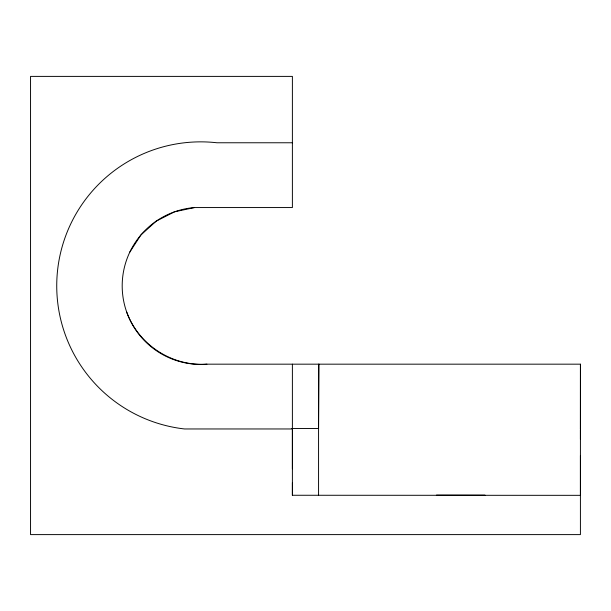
<?xml version="1.0" encoding="UTF-8"?>
<svg xmlns="http://www.w3.org/2000/svg" width="611" height="611" viewBox="0 0 611 611"><rect width="100%" height="100%" fill="white"/><g stroke="black" fill="none" stroke-linecap="round" stroke-linejoin="round"><path stroke-width="0.92" d="M580.412 455.707L580.412 495.33L292.386 495.261L292.386 364.171M318.568 495.322L318.575 364.171M580.412 439.149L580.412 364.171L206.923 364.171C172.088 366.6 138.659 344.91 126.706 312.099M580.412 428.563L580.45 364.171M319.011 364.171L318.568 428.54L291.89 428.532M129.838 252.06L141.004 234.861L156.24 221.136L174.509 211.818L194.565 207.557L292.386 207.557L292.386 76.39L30.55 76.39L30.55 534.61L580.412 534.61L580.412 429.869M292.386 142.768L216.943 142.768A144.013 144.013 0 0 0 57.648 269.665A144.013 144.013 0 0 0 184.545 428.96L292.386 428.96L292.386 468.782M436.391 495.338L485.172 495.3L436.369 495.216M580.412 428.471L580.412 428.96M292.386 482.805L292.386 495.33M206.923 364.171A78.552 78.552 0 0 1 122.437 292.043A78.552 78.552 0 0 1 194.565 207.557"/></g></svg>
